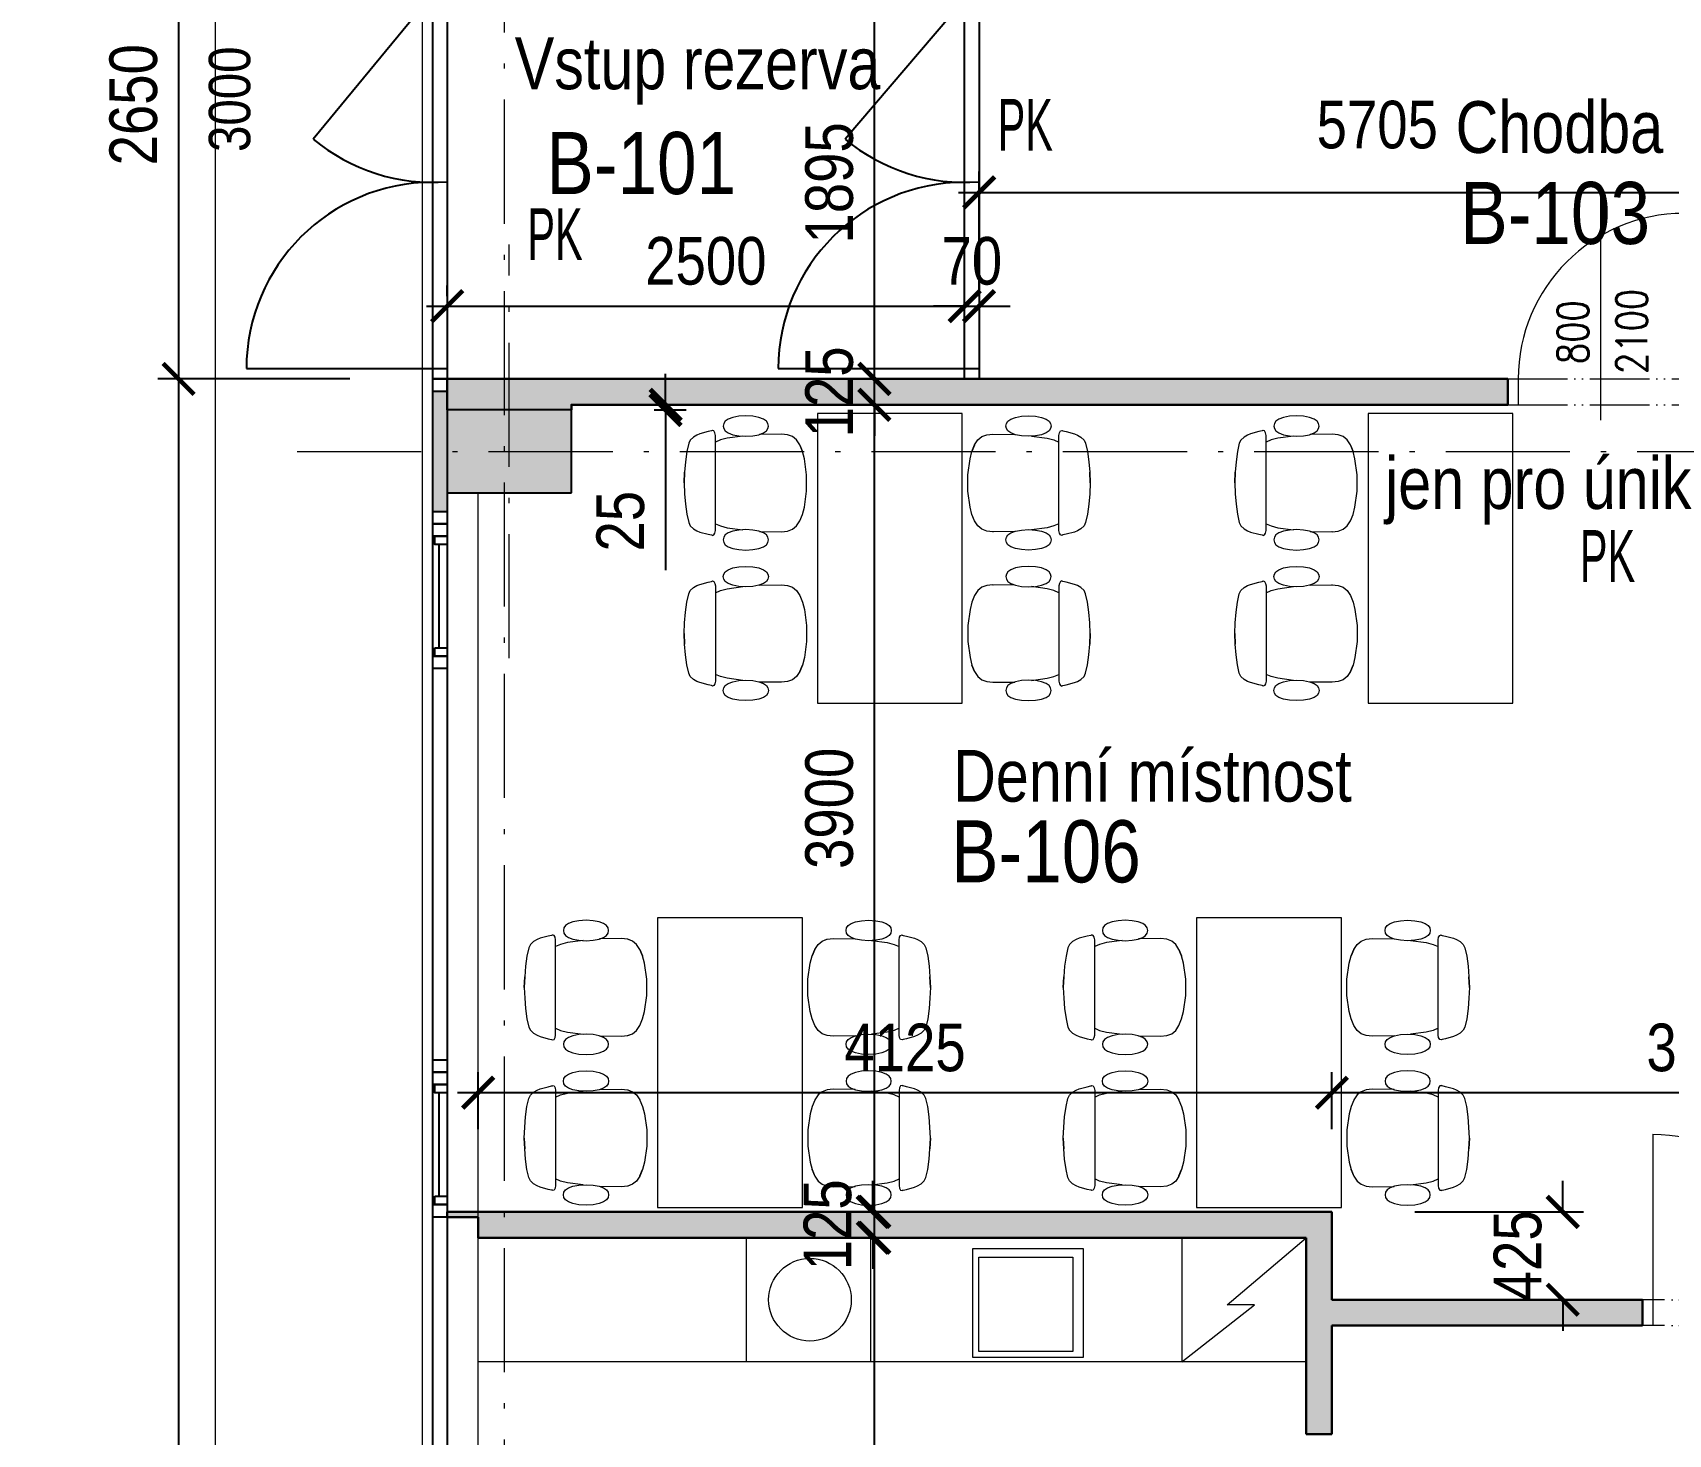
# Model space of a CAD drawing. Header units: millimetres. Extents: x 325046 to 1268204, y 1875583 to 2761998.
# Drawn here: x 703801 to 711704, y 2478143 to 2484916 of the extents above; entities that cross this region are included whole.
import ezdxf
from ezdxf.enums import TextEntityAlignment as Align

# ---------------------------------------------------------------- set-up
doc = ezdxf.new("R2010")
doc.units = ezdxf.units.MM
doc.header["$LTSCALE"] = 100
doc.header["$PDMODE"] = 65
doc.linetypes.add('ACAD_ISO05W100', pattern=[33, 24, -3, 0, -3, 0, -3])
doc.linetypes.add('ACAD_ISO10W100', pattern=[18.5, 12, -3, 0.5, -3])
for name, color, linetype, lineweight, true_color in [('DVEŘE - POPIS', 7, 'Continuous', 5, 0x008a22), ('INTERIÉR', 7, 'Continuous', 5, 0xa65930), ('Manipulační - obrys - 1. etapa', 7, 'Continuous', 13, 0x1a63a8), ('otvory', 7, 'Continuous', 20, 0xb30000), ('PO - dveře a odolnosti', 7, 'Continuous', 9, 0xc51645), ('Pěší - obrys - 1. etapa', 7, 'Continuous', 13, 0x1a63a8), ('PŘÍČKY - SDK', 7, 'Continuous', 30, 0x6a1174), ('SANITA  - NOVÁ', 7, 'Continuous', 13, 0x3f3fde)]:
    doc.layers.add(name, color=color, linetype=linetype, lineweight=lineweight, true_color=true_color)
for name, color, linetype in [('FASÁDY - okna - PŮDORYS', 8, 'Continuous'), ('kóty 100', 5, 'Continuous'), ('Kóty osové', 5, 'Continuous'), ('OKNA - RASTR', 5, 'Continuous'), ('ČÍSLO MÍSTNOSTI', 4, 'Continuous'), ('ŽB- SLOUPY', 3, 'Continuous')]:
    doc.layers.add(name, color=color, linetype=linetype)
for name, color, linetype, lineweight in [('FASÁDY filling', 7, 'Continuous', 5), ('Objekty - osy', 5, 'ACAD_ISO10W100', 20), ('ŽB - Šraf-prefa', 253, 'Continuous', 13)]:
    doc.layers.add(name, color=color, linetype=linetype, lineweight=lineweight)
doc.layers.add('POPIS MÍSTNOSTÍ', color=7, linetype='Continuous', true_color=0x072bf2)
doc.layers.add('ŠRAF - SDK', color=7, linetype='Continuous', true_color=0xfbe0ee)
doc.styles.add('ARIAL NARROW', font='ARIALN.TTF')
doc.styles.add('ARIL-TENKÝ', font='arial.ttf')
doc.styles.add('FSIMPLEX', font='simplex.shx')
doc.dimstyles.new('100', dxfattribs={"dimscale": 100, "dimtxt": 2.3, "dimasz": 1.5, "dimexe": 1, "dimexo": 4, "dimgap": 1, "dimtad": 1, "dimdec": 0, "dimzin": 0, "dimdsep": 46, "dimtxsty": 'ARIAL NARROW', "dimblk": 'ARCHTICK', "dimcen": 4, "dimdle": 1, "dimclrd": 256, "dimclre": 256, "dimclrt": 7, "dimadec": 0, "dimazin": 0, "dimtfac": 1, "dimtdec": 0, "dimtix": 1, "dimtofl": 0, "dimtmove": 0, "dimatfit": 2, "dimldrblk": 'OBLIQUE', "dimfxl": 1, "dimtolj": 1, "dimtzin": 0, "dimlwd": -1, "dimlwe": -1, "dimarcsym": 1})
doc.dimstyles.new('400', dxfattribs={"dimscale": 400, "dimtxt": 2.5, "dimasz": 2, "dimexe": 1, "dimexo": 12, "dimgap": 1, "dimtad": 1, "dimdec": 0, "dimzin": 0, "dimdsep": 46, "dimtxsty": 'ARIL-TENKÝ', "dimblk": 'ARCHTICK', "dimcen": 4, "dimdle": 1, "dimclrd": 256, "dimclre": 256, "dimclrt": 7, "dimadec": 0, "dimazin": 0, "dimtfac": 1, "dimtdec": 0, "dimtix": 1, "dimtofl": 0, "dimtmove": 0, "dimatfit": 0, "dimldrblk": 'OBLIQUE', "dimfxl": 1, "dimtolj": 1, "dimtzin": 0, "dimlwd": -1, "dimlwe": -1, "dimarcsym": 0})

# ---------------------------------------------------------------- blocks, each defined once
blk = doc.blocks.new('_ARCHTICK')
at = {"color": 0, "linetype": 'ByBlock', "const_width": 0.15}
blk.add_lwpolyline([(-0.5, -0.5), (0.5, 0.5)], dxfattribs=at)
blk = doc.blocks.new('*D298')
at = {"layer": 'Defpoints', "color": 0, "transparency": 16777216}
for p in [(705803.7, 2494892.7), (696182.8, 2470892.7), (705683.7, 2470892.7)]:
    blk.add_point(p, dxfattribs=at)
at = {"layer": 'Kóty osové', "transparency": 16777216}
for p, q in [((696182.8, 2495292.7), (696182.8, 2470492.7)), ((701003.7, 2494892.7), (695782.8, 2494892.7)), ((700883.7, 2470892.7), (695782.8, 2470892.7))]:
    blk.add_line(p, q, dxfattribs=at)
at = {"layer": 'Kóty osové', "transparency": 16777216, "xscale": 800, "yscale": 800, "zscale": 800}
for p, rotation in [((696182.8, 2494892.7), 90), ((696182.8, 2470892.7), 270)]:
    blk.add_blockref('_ARCHTICK', p, dxfattribs=dict(at, rotation=rotation))
at = {"layer": 'Kóty osové', "color": 7, "transparency": 16777216, "insert": (695272.2, 2482892.7), "char_height": 1000, "attachment_point": 5, "rotation": 90, "style": 'ARIL-TENKÝ'}
blk.add_mtext('\\A1;24000', dxfattribs=at)
blk = doc.blocks.new('_Oblique')
at = {"color": 0, "lineweight": -2}
blk.add_line((-0.5, -0.5), (0.5, 0.5), dxfattribs=at)
blk = doc.blocks.new('A$C2DA8013F')
at = {"layer": 'otvory', "linetype": 'ACAD_ISO05W100', "ltscale": 0.12}
for p, q in [((874.6, 0), (874.6, 900)), ((999.6, 0), (999.6, 900))]:
    blk.add_line(p, q, dxfattribs=at)
at = {"layer": 'otvory'}
for p, q in [((74.6, 850), (999.6, 850)), ((874.6, 50), (999.6, 50))]:
    blk.add_line(p, q, dxfattribs=at)
at = {"layer": 'otvory', "ltscale": 2, "transparency": 33554687}
blk.add_line((1073.7, 450), (0, 450), dxfattribs=at)
blk.add_arc((874.6, 850), 800, 180, 270, dxfattribs=at)
blk = doc.blocks.new('VI_2D_01_XX__FCPLA1112701903018')
for p, q in [((0.1439, 0.2413), (0.1282, 0.2336)), ((0.1839, 0.2504), (0.1439, 0.2413)), ((0.2327, 0.2571), (0.1839, 0.2504)), ((0.2834, 0.2611), (0.2327, 0.2571)), ((0.3354, 0.2637), (0.2834, 0.2611)), ((0.3354, 0.2638), (0.2838, 0.2612)), ((0.3354, 0.2637), (0.2838, 0.2612)), ((0.387, 0.2612), (0.3354, 0.2638)), ((0.3354, 0.2638), (0.3873, 0.2611)), ((0.3873, 0.2611), (0.3354, 0.2637)), ((0.4381, 0.2571), (0.387, 0.2612)), ((0.4381, 0.2571), (0.3873, 0.2611)), ((0.4869, 0.2504), (0.4381, 0.2571)), ((0.5268, 0.2413), (0.4869, 0.2504)), ((0.5425, 0.2336), (0.5268, 0.2413)), ((0.098, 0.1871), (0.0874, 0.1476)), ((0.1041, 0.2015), (0.098, 0.1871)), ((0.1136, 0.2183), (0.1041, 0.2015)), ((0.1282, 0.2336), (0.1136, 0.2183)), ((0.5572, 0.2183), (0.5425, 0.2336)), ((0.5666, 0.2015), (0.5572, 0.2183)), ((0.5728, 0.1871), (0.5666, 0.2015)), ((0.5834, 0.1476), (0.5728, 0.1871)), ((0.0825, 0.1277), (0.0813, 0.1263)), ((0.0813, 0.1263), (0.0839, 0.1197)), ((0.084, 0.1311), (0.0825, 0.1277)), ((0.0839, 0.1197), (0.0929, 0.1143)), ((0.0874, 0.1476), (0.084, 0.1311)), ((0.0929, 0.1143), (0.1053, 0.1118)), ((0.1053, 0.1118), (0.1842, 0.1118)), ((0.1273, 0.0879), (0.1188, 0.0548)), ((0.1381, 0.1118), (0.1273, 0.0879)), ((0.1842, 0.1118), (0.2328, 0.1118)), ((0.2328, 0.1118), (0.2838, 0.1118)), ((0.2838, 0.1118), (0.3354, 0.1118)), ((0.3354, 0.1118), (0.3869, 0.1118)), ((0.3869, 0.1118), (0.438, 0.1118)), ((0.438, 0.1118), (0.4865, 0.1118)), ((0.4865, 0.1118), (0.5654, 0.1118)), ((0.5435, 0.0879), (0.5327, 0.1118)), ((0.5519, 0.0548), (0.5435, 0.0879)), ((0.5654, 0.1118), (0.5779, 0.1143)), ((0.5779, 0.1143), (0.5868, 0.1197)), ((0.5867, 0.1311), (0.5834, 0.1476)), ((0.5882, 0.1277), (0.5867, 0.1311)), ((0.5868, 0.1197), (0.5895, 0.1263)), ((0.5895, 0.1263), (0.5882, 0.1277)), ((0.0186, 0.028), (0.013, -0.0009)), ((0.0269, 0.0502), (0.0186, 0.028)), ((0.0366, 0.0643), (0.0269, 0.0502)), ((0.0478, 0.0718), (0.0366, 0.0643)), ((0.0604, 0.0743), (0.0478, 0.0718)), ((0.073, 0.0718), (0.0604, 0.0743)), ((0.0842, 0.0643), (0.073, 0.0718)), ((0.0939, 0.0502), (0.0842, 0.0643)), ((0.1021, 0.028), (0.0939, 0.0502)), ((0.1078, -0.0009), (0.1021, 0.028)), ((0.1188, 0.0548), (0.1088, -0.0206)), ((0.5619, -0.0206), (0.5519, 0.0548)), ((0.5686, 0.028), (0.563, -0.0009)), ((0.5769, 0.0502), (0.5686, 0.028)), ((0.5866, 0.0643), (0.5769, 0.0502)), ((0.5978, 0.0718), (0.5866, 0.0643)), ((0.6104, 0.0743), (0.5978, 0.0718)), ((0.623, 0.0718), (0.6104, 0.0743)), ((0.6342, 0.0643), (0.623, 0.0718)), ((0.6439, 0.0502), (0.6342, 0.0643)), ((0.6521, 0.028), (0.6439, 0.0502)), ((0.6578, -0.0009), (0.6521, 0.028)), ((0.013, -0.0009), (0.0111, -0.035)), ((0.0111, -0.035), (0.013, -0.069)), ((0.013, -0.069), (0.0186, -0.0979)), ((0.1021, -0.0979), (0.1078, -0.069)), ((0.1096, -0.035), (0.1078, -0.0009)), ((0.1078, -0.069), (0.1096, -0.035)), ((0.563, -0.0009), (0.5611, -0.035)), ((0.5611, -0.035), (0.563, -0.069)), ((0.563, -0.069), (0.5686, -0.0979)), ((0.6521, -0.0979), (0.6578, -0.069)), ((0.6596, -0.035), (0.6578, -0.0009)), ((0.6578, -0.069), (0.6596, -0.035)), ((0.0186, -0.0979), (0.0269, -0.1201)), ((0.0269, -0.1201), (0.0366, -0.1342)), ((0.0366, -0.1342), (0.0478, -0.1417)), ((0.0478, -0.1417), (0.0604, -0.1442)), ((0.0604, -0.1442), (0.073, -0.1417)), ((0.073, -0.1417), (0.0842, -0.1342)), ((0.0842, -0.1342), (0.0939, -0.1201)), ((0.0939, -0.1201), (0.1021, -0.0979)), ((0.1011, -0.1007), (0.0994, -0.2065)), ((0.5686, -0.0979), (0.5769, -0.1201)), ((0.5713, -0.2065), (0.5697, -0.1007)), ((0.5769, -0.1201), (0.5866, -0.1342)), ((0.5866, -0.1342), (0.5978, -0.1417)), ((0.5978, -0.1417), (0.6104, -0.1442)), ((0.6104, -0.1442), (0.623, -0.1417)), ((0.623, -0.1417), (0.6342, -0.1342)), ((0.6342, -0.1342), (0.6439, -0.1201)), ((0.6439, -0.1201), (0.6521, -0.0979)), ((0.0994, -0.2065), (0.0994, -0.2064)), ((0.0994, -0.2065), (0.103, -0.2362)), ((0.0994, -0.2065), (0.103, -0.2361)), ((0.103, -0.2361), (0.1116, -0.2602)), ((0.103, -0.2361), (0.103, -0.2361)), ((0.103, -0.2361), (0.103, -0.2361)), ((0.103, -0.2362), (0.1116, -0.2602)), ((0.5591, -0.2602), (0.5678, -0.2361)), ((0.5591, -0.2602), (0.5678, -0.2362)), ((0.5678, -0.2362), (0.5713, -0.2065)), ((0.5678, -0.2361), (0.5713, -0.2065)), ((0.1116, -0.2602), (0.1273, -0.2796)), ((0.1116, -0.2602), (0.1273, -0.2796)), ((0.1273, -0.2796), (0.1516, -0.2952)), ((0.1273, -0.2796), (0.1516, -0.2952)), ((0.1516, -0.2952), (0.1516, -0.2952)), ((0.1516, -0.2952), (0.1521, -0.2954)), ((0.1521, -0.2954), (0.1831, -0.308)), ((0.1831, -0.308), (0.2187, -0.3175)), ((0.452, -0.3175), (0.4877, -0.308)), ((0.4877, -0.308), (0.5191, -0.2952)), ((0.5186, -0.2954), (0.4877, -0.308)), ((0.5186, -0.2954), (0.5191, -0.2952)), ((0.5191, -0.2952), (0.5435, -0.2796)), ((0.5191, -0.2952), (0.5435, -0.2796)), ((0.5435, -0.2796), (0.5591, -0.2602)), ((0.5435, -0.2796), (0.5591, -0.2602)), ((0.5591, -0.2602), (0.5591, -0.2602)), ((0.2187, -0.3175), (0.296, -0.3281)), ((0.296, -0.3281), (0.3747, -0.3281)), ((0.3747, -0.3281), (0.452, -0.3175))]:
    blk.add_line(p, q)
blk = doc.blocks.new('A$C6A1E434B')
at = {"layer": 'FASÁDY - okna - PŮDORYS'}
blk.add_line((30, 2550), (30, 2050), dxfattribs=at)
for points in [[(10, 2590), (70, 2590), (70, 2550), (10, 2550)], [(10, 2050), (70, 2050), (70, 2010), (10, 2010)]]:
    blk.add_lwpolyline(points, close=True, dxfattribs=at)
at = {"layer": 'OKNA - RASTR'}
blk.add_lwpolyline([(0, 2650), (70, 2650), (70, 0), (0, 0), (0, 2650)], dxfattribs=at)
for points in [[(0, 2650), (70, 2650), (70, 2590), (0, 2590)], [(0, 2010), (70, 2010), (70, 1950), (0, 1950)], [(0, 60), (70, 60), (70, 0), (0, 0)]]:
    blk.add_lwpolyline(points, close=True, dxfattribs=at)
blk = doc.blocks.new('*D128')
at = {"layer": 'Defpoints', "color": 0, "transparency": 16777216}
for p in [(705803.7, 2482892.7), (699101.6, 2476892.7), (705803.7, 2476892.7)]:
    blk.add_point(p, dxfattribs=at)
at = {"layer": 'Kóty osové', "transparency": 16777216}
for p, q in [((699101.6, 2483292.7), (699101.6, 2476492.7)), ((701003.7, 2482892.7), (698701.6, 2482892.7)), ((701003.7, 2476892.7), (698701.6, 2476892.7))]:
    blk.add_line(p, q, dxfattribs=at)
at = {"layer": 'Kóty osové', "transparency": 16777216, "xscale": 800, "yscale": 800, "zscale": 800}
for p, rotation in [((699101.6, 2482892.7), 90), ((699101.6, 2476892.7), 270)]:
    blk.add_blockref('_ARCHTICK', p, dxfattribs=dict(at, rotation=rotation))
at = {"layer": 'Kóty osové', "color": 7, "transparency": 16777216, "insert": (698191, 2479892.7), "char_height": 1000, "attachment_point": 5, "rotation": 90, "style": 'ARIL-TENKÝ'}
blk.add_mtext('\\A1;6000', dxfattribs=at)
blk = doc.blocks.new('*D129')
at = {"layer": 'Defpoints', "color": 0, "transparency": 16777216}
for p in [(705803.7, 2488892.7), (699101.6, 2482892.7), (705803.7, 2482892.7)]:
    blk.add_point(p, dxfattribs=at)
at = {"layer": 'Kóty osové', "transparency": 16777216}
for p, q in [((699101.6, 2489292.7), (699101.6, 2482492.7)), ((701003.7, 2488892.7), (698701.6, 2488892.7)), ((701003.7, 2482892.7), (698701.6, 2482892.7))]:
    blk.add_line(p, q, dxfattribs=at)
at = {"layer": 'Kóty osové', "transparency": 16777216, "xscale": 800, "yscale": 800, "zscale": 800}
for p, rotation in [((699101.6, 2488892.7), 90), ((699101.6, 2482892.7), 270)]:
    blk.add_blockref('_ARCHTICK', p, dxfattribs=dict(at, rotation=rotation))
at = {"layer": 'Kóty osové', "color": 7, "transparency": 16777216, "insert": (698191, 2485892.7), "char_height": 1000, "attachment_point": 5, "rotation": 90, "style": 'ARIL-TENKÝ'}
blk.add_mtext('\\A1;6000', dxfattribs=at)
blk = doc.blocks.new('*D513')
at = {"layer": 'Defpoints', "color": 0, "ltscale": 100, "transparency": 16777216}
for p in [(705733.7, 2485892.7), (704506.1, 2483242.7), (705733.7, 2483242.7)]:
    blk.add_point(p, dxfattribs=at)
at = {"layer": 'kóty 100', "ltscale": 100, "transparency": 16777216}
for p, q in [((704506.1, 2485992.7), (704506.1, 2483142.7)), ((705333.7, 2485892.7), (704406.1, 2485892.7)), ((705333.7, 2483242.7), (704406.1, 2483242.7))]:
    blk.add_line(p, q, dxfattribs=at)
at = {"layer": 'kóty 100', "ltscale": 100, "transparency": 16777216, "xscale": 150, "yscale": 150, "zscale": 150}
for p, rotation in [((704506.1, 2485892.7), 90), ((704506.1, 2483242.7), 270)]:
    blk.add_blockref('_ARCHTICK', p, dxfattribs=dict(at, rotation=rotation))
at = {"layer": 'kóty 100', "color": 7, "ltscale": 100, "transparency": 16777216, "insert": (704288.6, 2484567.7), "char_height": 230, "attachment_point": 5, "rotation": 90, "style": 'ARIAL NARROW'}
blk.add_mtext('\\A1;2650', dxfattribs=at)
blk = doc.blocks.new('*D514')
at = {"layer": 'Defpoints', "color": 0, "ltscale": 100, "transparency": 16777216}
for p in [(705733.7, 2483242.7), (704506.1, 2471242.7), (705683.7, 2471242.7)]:
    blk.add_point(p, dxfattribs=at)
at = {"layer": 'kóty 100', "ltscale": 100, "transparency": 16777216}
for p, q in [((704506.1, 2483342.7), (704506.1, 2471142.7)), ((705333.7, 2483242.7), (704406.1, 2483242.7)), ((705283.7, 2471242.7), (704406.1, 2471242.7))]:
    blk.add_line(p, q, dxfattribs=at)
at = {"layer": 'kóty 100', "ltscale": 100, "transparency": 16777216, "xscale": 150, "yscale": 150, "zscale": 150}
for p, rotation in [((704506.1, 2483242.7), 90), ((704506.1, 2471242.7), 270)]:
    blk.add_blockref('_ARCHTICK', p, dxfattribs=dict(at, rotation=rotation))
at = {"layer": 'kóty 100', "color": 7, "ltscale": 100, "transparency": 16777216, "insert": (704288.6, 2477242.7), "char_height": 230, "attachment_point": 5, "rotation": 90, "style": 'ARIAL NARROW'}
blk.add_mtext('\\A1;12000', dxfattribs=at)
blk = doc.blocks.new('*D532')
at = {"layer": 'Defpoints', "color": 0, "ltscale": 100, "transparency": 16777216}
for p in [(706303.7, 2479092.7), (707868.1, 2479092.7), (706303.7, 2470692.7)]:
    blk.add_point(p, dxfattribs=at)
at = {"layer": 'kóty 100', "ltscale": 100, "transparency": 16777216}
for p, q in [((707868.1, 2470592.7), (707868.1, 2479192.7)), ((706703.7, 2479092.7), (707968.1, 2479092.7)), ((706703.7, 2470692.7), (707968.1, 2470692.7))]:
    blk.add_line(p, q, dxfattribs=at)
at = {"layer": 'kóty 100', "ltscale": 100, "transparency": 16777216, "xscale": 150, "yscale": 150, "zscale": 150}
for p, rotation in [((707868.1, 2479092.7), 90), ((707868.1, 2470692.7), 270)]:
    blk.add_blockref('_ARCHTICK', p, dxfattribs=dict(at, rotation=rotation))
at = {"layer": 'kóty 100', "color": 7, "ltscale": 100, "transparency": 16777216, "insert": (707650.6, 2474892.7), "char_height": 230, "attachment_point": 5, "rotation": 90, "style": 'ARIAL NARROW'}
blk.add_mtext('\\A1;8400', dxfattribs=at)
blk = doc.blocks.new('*D533')
at = {"layer": 'Defpoints', "color": 0, "ltscale": 100, "transparency": 16777216}
for p in [(705953.7, 2479217.7), (707859.9, 2479217.7), (706295.5, 2479092.7)]:
    blk.add_point(p, dxfattribs=at)
at = {"layer": 'kóty 100', "ltscale": 100, "transparency": 16777216}
for p, q in [((707859.9, 2479217.7), (707859.9, 2479367.7)), ((706353.7, 2479217.7), (707959.9, 2479217.7)), ((706695.5, 2479092.7), (707959.9, 2479092.7)), ((707859.9, 2479092.7), (707859.9, 2478942.7))]:
    blk.add_line(p, q, dxfattribs=at)
at = {"layer": 'kóty 100', "ltscale": 100, "transparency": 16777216, "xscale": 150, "yscale": 150, "zscale": 150}
for p, rotation in [((707859.9, 2479217.7), 270), ((707859.9, 2479092.7), 90)]:
    blk.add_blockref('_ARCHTICK', p, dxfattribs=dict(at, rotation=rotation))
at = {"layer": 'kóty 100', "color": 7, "ltscale": 100, "transparency": 16777216, "insert": (707642.5, 2479155.2), "char_height": 230, "attachment_point": 5, "rotation": 90, "style": 'ARIAL NARROW'}
blk.add_mtext('\\A1;125', dxfattribs=at)
blk = doc.blocks.new('*D534')
at = {"layer": 'Defpoints', "color": 0, "ltscale": 100, "transparency": 16777216}
for p in [(706403.7, 2483117.7), (707868.1, 2483117.7), (705953.7, 2479217.7)]:
    blk.add_point(p, dxfattribs=at)
at = {"layer": 'kóty 100', "ltscale": 100, "transparency": 16777216}
for p, q in [((707868.1, 2479117.7), (707868.1, 2483217.7)), ((706803.7, 2483117.7), (707968.1, 2483117.7)), ((706353.7, 2479217.7), (707968.1, 2479217.7))]:
    blk.add_line(p, q, dxfattribs=at)
at = {"layer": 'kóty 100', "ltscale": 100, "transparency": 16777216, "xscale": 150, "yscale": 150, "zscale": 150}
for p, rotation in [((707868.1, 2483117.7), 90), ((707868.1, 2479217.7), 270)]:
    blk.add_blockref('_ARCHTICK', p, dxfattribs=dict(at, rotation=rotation))
at = {"layer": 'kóty 100', "color": 7, "ltscale": 100, "transparency": 16777216, "insert": (707650.6, 2481167.7), "char_height": 230, "attachment_point": 5, "rotation": 90, "style": 'ARIAL NARROW'}
blk.add_mtext('\\A1;3900', dxfattribs=at)
blk = doc.blocks.new('*D535')
at = {"layer": 'Defpoints', "color": 0, "ltscale": 100, "transparency": 16777216}
for p in [(706078.7, 2483242.7), (707868.1, 2483242.7), (706403.7, 2483117.7)]:
    blk.add_point(p, dxfattribs=at)
at = {"layer": 'kóty 100', "ltscale": 100, "transparency": 16777216}
for p, q in [((707868.1, 2483242.7), (707868.1, 2483392.7)), ((706478.7, 2483242.7), (707968.1, 2483242.7)), ((706803.7, 2483117.7), (707968.1, 2483117.7)), ((707868.1, 2483117.7), (707868.1, 2482967.7))]:
    blk.add_line(p, q, dxfattribs=at)
at = {"layer": 'kóty 100', "ltscale": 100, "transparency": 16777216, "xscale": 150, "yscale": 150, "zscale": 150}
for p, rotation in [((707868.1, 2483242.7), 270), ((707868.1, 2483117.7), 90)]:
    blk.add_blockref('_ARCHTICK', p, dxfattribs=dict(at, rotation=rotation))
at = {"layer": 'kóty 100', "color": 7, "ltscale": 100, "transparency": 16777216, "insert": (707650.6, 2483180.2), "char_height": 230, "attachment_point": 5, "rotation": 90, "style": 'ARIAL NARROW'}
blk.add_mtext('\\A1;125', dxfattribs=at)
blk = doc.blocks.new('*D536')
at = {"layer": 'Defpoints', "color": 0, "ltscale": 100, "transparency": 16777216}
for p in [(706078.7, 2485137.7), (707868.1, 2485137.7), (706078.7, 2483242.7)]:
    blk.add_point(p, dxfattribs=at)
at = {"layer": 'kóty 100', "ltscale": 100, "transparency": 16777216}
for p, q in [((707868.1, 2483142.7), (707868.1, 2485237.7)), ((706478.7, 2485137.7), (707968.1, 2485137.7)), ((706478.7, 2483242.7), (707968.1, 2483242.7))]:
    blk.add_line(p, q, dxfattribs=at)
at = {"layer": 'kóty 100', "ltscale": 100, "transparency": 16777216, "xscale": 150, "yscale": 150, "zscale": 150}
for p, rotation in [((707868.1, 2485137.7), 90), ((707868.1, 2483242.7), 270)]:
    blk.add_blockref('_ARCHTICK', p, dxfattribs=dict(at, rotation=rotation))
at = {"layer": 'kóty 100', "color": 7, "ltscale": 100, "transparency": 16777216, "insert": (707650.6, 2484190.2), "char_height": 230, "attachment_point": 5, "rotation": 90, "style": 'ARIAL NARROW'}
blk.add_mtext('\\A1;1895', dxfattribs=at)
blk = doc.blocks.new('*D611')
at = {"layer": 'Defpoints', "color": 0, "ltscale": 100, "transparency": 16777216}
for p in [(710078.7, 2479793.3), (710078.7, 2479217.7), (713703.7, 2478792.7)]:
    blk.add_point(p, dxfattribs=at)
at = {"layer": 'kóty 100', "ltscale": 100, "transparency": 16777216}
for p, q in [((710078.7, 2479617.7), (710078.7, 2479893.3)), ((713703.7, 2479192.7), (713703.7, 2479893.3)), ((713803.7, 2479793.3), (709978.7, 2479793.3))]:
    blk.add_line(p, q, dxfattribs=at)
at = {"layer": 'kóty 100', "ltscale": 100, "transparency": 16777216, "xscale": 150, "yscale": 150, "zscale": 150, "rotation": 180}
blk.add_blockref('_ARCHTICK', (710078.7, 2479793.3), dxfattribs=at)
at = {"layer": 'kóty 100', "ltscale": 100, "transparency": 16777216, "xscale": 150, "yscale": 150, "zscale": 150}
blk.add_blockref('_ARCHTICK', (713703.7, 2479793.3), dxfattribs=at)
at = {"layer": 'kóty 100', "color": 7, "ltscale": 100, "transparency": 16777216, "insert": (711891.2, 2480010.7), "char_height": 230, "attachment_point": 5, "style": 'ARIAL NARROW'}
blk.add_mtext('\\A1;3625', dxfattribs=at)
blk = doc.blocks.new('*D612')
at = {"layer": 'Defpoints', "color": 0, "ltscale": 100, "transparency": 16777216}
for p in [(705953.7, 2479793.3), (705953.7, 2479217.7), (710078.7, 2479217.7)]:
    blk.add_point(p, dxfattribs=at)
at = {"layer": 'kóty 100', "ltscale": 100, "transparency": 16777216}
for p, q in [((705953.7, 2479617.7), (705953.7, 2479893.3)), ((710078.7, 2479617.7), (710078.7, 2479893.3)), ((710178.7, 2479793.3), (705853.7, 2479793.3))]:
    blk.add_line(p, q, dxfattribs=at)
at = {"layer": 'kóty 100', "ltscale": 100, "transparency": 16777216, "xscale": 150, "yscale": 150, "zscale": 150, "rotation": 180}
blk.add_blockref('_ARCHTICK', (705953.7, 2479793.3), dxfattribs=at)
at = {"layer": 'kóty 100', "ltscale": 100, "transparency": 16777216, "xscale": 150, "yscale": 150, "zscale": 150}
blk.add_blockref('_ARCHTICK', (710078.7, 2479793.3), dxfattribs=at)
at = {"layer": 'kóty 100', "color": 7, "ltscale": 100, "transparency": 16777216, "insert": (708016.2, 2480010.7), "char_height": 230, "attachment_point": 5, "style": 'ARIAL NARROW'}
blk.add_mtext('\\A1;4125', dxfattribs=at)
blk = doc.blocks.new('*D737')
at = {"layer": 'Defpoints', "color": 0, "ltscale": 100, "transparency": 16777216}
for p in [(710078.7, 2479217.7), (711194.2, 2479217.7), (710078.7, 2478792.7)]:
    blk.add_point(p, dxfattribs=at)
at = {"layer": 'kóty 100', "ltscale": 100, "transparency": 16777216}
for p, q in [((711194.2, 2479217.7), (711194.2, 2479367.7)), ((710478.7, 2479217.7), (711294.2, 2479217.7)), ((710478.7, 2478792.7), (711294.2, 2478792.7)), ((711194.2, 2478792.7), (711194.2, 2478642.7))]:
    blk.add_line(p, q, dxfattribs=at)
at = {"layer": 'kóty 100', "ltscale": 100, "transparency": 16777216, "xscale": 150, "yscale": 150, "zscale": 150}
for p, rotation in [((711194.2, 2479217.7), 270), ((711194.2, 2478792.7), 90)]:
    blk.add_blockref('_ARCHTICK', p, dxfattribs=dict(at, rotation=rotation))
at = {"layer": 'kóty 100', "color": 7, "ltscale": 100, "transparency": 16777216, "insert": (710976.8, 2479005.2), "char_height": 230, "attachment_point": 5, "rotation": 90, "style": 'ARIAL NARROW'}
blk.add_mtext('\\A1;425', dxfattribs=at)
blk = doc.blocks.new('*D738')
at = {"layer": 'Defpoints', "color": 0, "ltscale": 100, "transparency": 16777216}
for p in [(706403.7, 2483117.7), (706403.7, 2483092.7), (706859, 2483092.7)]:
    blk.add_point(p, dxfattribs=at)
at = {"layer": 'kóty 100', "ltscale": 100, "transparency": 16777216}
for p, q in [((706859, 2483117.7), (706859, 2483267.7)), ((706803.7, 2483117.7), (706959, 2483117.7)), ((706803.7, 2483092.7), (706959, 2483092.7)), ((706859, 2483092.7), (706859, 2482318))]:
    blk.add_line(p, q, dxfattribs=at)
at = {"layer": 'kóty 100', "ltscale": 100, "transparency": 16777216, "xscale": 150, "yscale": 150, "zscale": 150}
for p, rotation in [((706859, 2483117.7), 270), ((706859, 2483092.7), 90)]:
    blk.add_blockref('_ARCHTICK', p, dxfattribs=dict(at, rotation=rotation))
at = {"layer": 'kóty 100', "color": 7, "ltscale": 100, "transparency": 16777216, "insert": (706641.6, 2482555.4), "char_height": 230, "attachment_point": 5, "rotation": 90, "style": 'ARIAL NARROW'}
blk.add_mtext('\\A1;25', dxfattribs=at)
blk = doc.blocks.new('*D757')
at = {"layer": 'Defpoints', "color": 0, "ltscale": 100, "transparency": 16777216}
for p in [(708303.7, 2483594.5), (705803.7, 2483242.7), (708303.7, 2483242.7)]:
    blk.add_point(p, dxfattribs=at)
at = {"layer": 'kóty 100', "ltscale": 100, "transparency": 16777216}
for p, q in [((705803.7, 2483642.7), (705803.7, 2483694.5)), ((708303.7, 2483642.7), (708303.7, 2483694.5)), ((705703.7, 2483594.5), (708403.7, 2483594.5))]:
    blk.add_line(p, q, dxfattribs=at)
at = {"layer": 'kóty 100', "ltscale": 100, "transparency": 16777216, "xscale": 150, "yscale": 150, "zscale": 150, "rotation": 180}
blk.add_blockref('_ARCHTICK', (705803.7, 2483594.5), dxfattribs=at)
at = {"layer": 'kóty 100', "ltscale": 100, "transparency": 16777216, "xscale": 150, "yscale": 150, "zscale": 150}
blk.add_blockref('_ARCHTICK', (708303.7, 2483594.5), dxfattribs=at)
at = {"layer": 'kóty 100', "color": 7, "ltscale": 100, "transparency": 16777216, "insert": (707053.7, 2483812), "char_height": 230, "attachment_point": 5, "style": 'ARIAL NARROW'}
blk.add_mtext('\\A1;2500', dxfattribs=at)
blk = doc.blocks.new('*D758')
at = {"layer": 'Defpoints', "color": 0, "ltscale": 100, "transparency": 16777216}
for p in [(708373.7, 2483594.5), (708303.7, 2483242.7), (708373.7, 2483242.7)]:
    blk.add_point(p, dxfattribs=at)
at = {"layer": 'kóty 100', "ltscale": 100, "transparency": 16777216}
for p, q in [((708303.7, 2483642.7), (708303.7, 2483694.5)), ((708373.7, 2483642.7), (708373.7, 2483694.5)), ((708303.7, 2483594.5), (708153.7, 2483594.5)), ((708373.7, 2483594.5), (708523.7, 2483594.5))]:
    blk.add_line(p, q, dxfattribs=at)
at = {"layer": 'kóty 100', "ltscale": 100, "transparency": 16777216, "xscale": 150, "yscale": 150, "zscale": 150}
blk.add_blockref('_ARCHTICK', (708303.7, 2483594.5), dxfattribs=at)
at = {"layer": 'kóty 100', "ltscale": 100, "transparency": 16777216, "xscale": 150, "yscale": 150, "zscale": 150, "rotation": 180}
blk.add_blockref('_ARCHTICK', (708373.7, 2483594.5), dxfattribs=at)
at = {"layer": 'kóty 100', "color": 7, "ltscale": 100, "transparency": 16777216, "insert": (708338.7, 2483812), "char_height": 230, "attachment_point": 5, "style": 'ARIAL NARROW'}
blk.add_mtext('\\A1;70', dxfattribs=at)
blk = doc.blocks.new('*D759')
at = {"layer": 'Defpoints', "color": 0, "ltscale": 100, "transparency": 16777216}
for p in [(714078.4, 2484144.5), (714078.4, 2483792.7), (708373.7, 2483242.7)]:
    blk.add_point(p, dxfattribs=at)
at = {"layer": 'kóty 100', "ltscale": 100, "transparency": 16777216}
for p, q in [((708373.7, 2483642.7), (708373.7, 2484244.5)), ((714078.4, 2484192.7), (714078.4, 2484244.5)), ((708273.7, 2484144.5), (714178.4, 2484144.5))]:
    blk.add_line(p, q, dxfattribs=at)
at = {"layer": 'kóty 100', "ltscale": 100, "transparency": 16777216, "xscale": 150, "yscale": 150, "zscale": 150, "rotation": 180}
blk.add_blockref('_ARCHTICK', (708373.7, 2484144.5), dxfattribs=at)
at = {"layer": 'kóty 100', "ltscale": 100, "transparency": 16777216, "xscale": 150, "yscale": 150, "zscale": 150}
blk.add_blockref('_ARCHTICK', (714078.4, 2484144.5), dxfattribs=at)
at = {"layer": 'kóty 100', "color": 7, "ltscale": 100, "transparency": 16777216, "insert": (710297.8, 2484470.4), "char_height": 230, "attachment_point": 5, "style": 'ARIAL NARROW'}
blk.add_mtext('\\A1;5705', dxfattribs=at)
blk = doc.blocks.new('*D1558')
at = {"layer": 'Defpoints', "color": 0, "transparency": 16777216}
for p in [(692991, 2591362.7), (705683.7, 2591362.7), (705683.7, 2470422.7)]:
    blk.add_point(p, dxfattribs=at)
at = {"layer": 'Kóty osové', "transparency": 16777216}
for p, q in [((692991, 2470022.7), (692991, 2591762.7)), ((700883.7, 2591362.7), (692591, 2591362.7)), ((700883.7, 2470422.7), (692591, 2470422.7))]:
    blk.add_line(p, q, dxfattribs=at)
at = {"layer": 'Kóty osové', "transparency": 16777216, "xscale": 800, "yscale": 800, "zscale": 800}
for p, rotation in [((692991, 2591362.7), 90), ((692991, 2470422.7), 270)]:
    blk.add_blockref('_ARCHTICK', p, dxfattribs=dict(at, rotation=rotation))
at = {"layer": 'Kóty osové', "color": 7, "transparency": 16777216, "insert": (692080.4, 2530892.7), "char_height": 1000, "attachment_point": 5, "rotation": 90, "style": 'ARIL-TENKÝ'}
blk.add_mtext('\\A1;120940', dxfattribs=at)

msp = doc.modelspace()

# ---------------------------------------------------------------- hatches: boundary and pattern name
at = {"layer": 'FASÁDY filling', "ltscale": 200, "true_color": 0x8f9ca3}
h = msp.add_hatch(color=253, dxfattribs=at)
h.dxf.hatch_style = 1
h.paths.add_polyline_path([(705733.7, 2482602.7), (705803.7, 2482602.7), (705803.7, 2483182.7), (705733.7, 2483182.7)])
at = {"layer": 'ŠRAF - SDK', "ltscale": 100}
h = msp.add_hatch(color=256, dxfattribs=at)
h.dxf.hatch_style = 1
h.paths.add_polyline_path([(714778.7, 2482892.7), (714778.7, 2481172.7), (714703.7, 2481172.7), (714703.7, 2481047.7), (714978.7, 2481047.7), (714978.7, 2481172.7), (714903.7, 2481172.7), (714903.7, 2482892.7), (715853.7, 2482892.7), (715853.7, 2481172.7), (715778.7, 2481172.7), (715778.7, 2481047.7), (715853.7, 2481047.7), (715853.7, 2478792.7), (714828.7, 2478792.7), (714828.7, 2478667.7), (717028.7, 2478667.7), (717028.7, 2478792.7), (716003.7, 2478792.7), (716003.7, 2481047.7), (716078.7, 2481047.7), (716078.7, 2481172.7), (716003.7, 2481172.7), (716003.7, 2482892.7), (716953.7, 2482892.7), (716953.7, 2481172.7), (716878.7, 2481172.7), (716878.7, 2481047.7), (717153.7, 2481047.7), (717153.7, 2481172.7), (717078.7, 2481172.7), (717078.7, 2482892.7), (717878.7, 2482892.7), (717878.7, 2483092.7), (712278.7, 2483092.7), (712278.7, 2482892.7), (713703.7, 2482892.7), (713703.7, 2478792.7), (712478.7, 2478792.7), (712478.7, 2478667.7), (713928.7, 2478667.7), (713928.7, 2478792.7), (713828.7, 2478792.7), (713828.7, 2481047.7), (713903.7, 2481047.7), (713903.7, 2481172.7), (713828.7, 2481172.7), (713828.7, 2482892.7)])
h.paths.add_polyline_path([(709953.7, 2479092.7), (709953.7, 2478142.7), (710078.7, 2478142.7), (710078.7, 2478667.7), (711578.7, 2478667.7), (711578.7, 2478792.7), (710078.7, 2478792.7), (710078.7, 2479217.7), (705803.7, 2479217.7), (705803.7, 2479192.7), (705953.7, 2479192.7), (705953.7, 2479092.7)])
h.paths.add_polyline_path([(717953.7, 2481047.7), (718028.7, 2481047.7), (718028.7, 2481172.7), (717953.7, 2481172.7)])
h.paths.add_polyline_path([(718028.7, 2478792.7), (717928.7, 2478792.7), (717928.7, 2478667.7), (718028.7, 2478667.7)])
h.paths.add_polyline_path([(710928.7, 2483118.7), (710928.7, 2483242.7), (705803.7, 2483242.7), (705803.7, 2483092.7), (706403.7, 2483092.7), (706403.7, 2483118.7)])
h.paths.add_polyline_path([(712278.7, 2483242.7), (711828.7, 2483242.7), (711828.7, 2483118.7), (711878.7, 2483118.7), (711878.7, 2483092.7), (712278.7, 2483092.7)])
at = {"layer": 'ŽB - Šraf-prefa'}
h = msp.add_hatch(color=256, dxfattribs=at)
h.dxf.hatch_style = 1
h.paths.add_polyline_path([(706403.7, 2482692.7), (706403.7, 2483092.7), (705803.7, 2483092.7), (705803.7, 2482692.7)])

# ---------------------------------------------------------------- linework, layer by layer
at = {"layer": 'INTERIÉR'}
for p, q in [((707248.6, 2479092.6), (707248.8, 2478492.7)), ((707848.5, 2479092.5), (707848.6, 2478492.6)), ((709353.6, 2479092.8), (709353.7, 2478492.8))]:
    msp.add_line(p, q, dxfattribs=at)
for points in [[(708292.8, 2483076.3), (707592.6, 2483076.3), (707592.6, 2481676.4), (708292.8, 2481676.4)], [(710953.3, 2483076.3), (710253.2, 2483076.3), (710253.2, 2481676.4), (710953.3, 2481676.4)], [(707520.5, 2480638.3), (706820.3, 2480638.3), (706820.3, 2479238.4), (707520.5, 2479238.4)], [(710125, 2480638.3), (709424.8, 2480638.3), (709424.8, 2479238.4), (710125, 2479238.4)], [(709953.7, 2478493), (705953.7, 2478492.9), (705953.7, 2479092.5), (709953.7, 2479092.7)]]:
    msp.add_lwpolyline(points, close=True, dxfattribs=at)
msp.add_lwpolyline([(709353.7, 2478492.8), (709704.8, 2478769), (709572.7, 2478769), (709953.6, 2479092.9)], dxfattribs=at)
msp.add_circle((707556.5, 2478793.1), 199.6, dxfattribs=at)
at = {"layer": 'Manipulační - obrys - 1. etapa', "ltscale": 100}
msp.add_lwpolyline([(705683.7, 2470422.7), (704683.7, 2470422.7), (704683.7, 2591362.7), (705683.7, 2591362.7)], dxfattribs=at)
at = {"layer": 'Objekty - osy', "ltscale": 0.5}
for points in [[(706078.7, 2591892.7), (706078.7, 2469892.7)], [(706103.7, 2481892.7), (706103.7, 2483892.7)], [(705078.7, 2482892.7), (719078.7, 2482892.7)]]:
    msp.add_lwpolyline(points, dxfattribs=at)
at = {"layer": 'OKNA - RASTR'}
for p, q in [((705733.7, 2485102.7), (705156.8, 2484401.9)), ((708303.7, 2485077.7), (707726.8, 2484401.9)), ((704833.7, 2483292.7), (705803.7, 2483292.7)), ((707403.7, 2483292.7), (708373.7, 2483292.7))]:
    msp.add_line(p, q, dxfattribs=at)
for points in [[(705733.7, 2485162.7), (705803.7, 2485162.7), (705803.7, 2483242.7), (705733.7, 2483242.7)], [(708303.7, 2485137.7), (708373.7, 2485137.7), (708373.7, 2483242.7), (708303.7, 2483242.7)], [(705733.7, 2483242.7), (705803.7, 2483242.7), (705803.7, 2482542.7), (705733.7, 2482542.7)], [(705733.7, 2483242.7), (705803.7, 2483242.7), (705803.7, 2483182.7), (705733.7, 2483182.7)], [(705733.7, 2482602.7), (705803.7, 2482602.7), (705803.7, 2482542.7), (705733.7, 2482542.7)]]:
    msp.add_lwpolyline(points, close=True, dxfattribs=at)
for centre, start, end in [((705733.7, 2485092.7), 230.13411, 274.46077), ((708303.7, 2485092.7), 230.13411, 274.46077), ((705733.7, 2483292.7), 90, 180), ((708303.7, 2483292.7), 90, 180)]:
    msp.add_arc(centre, 900, start, end, dxfattribs=at)
at = {"layer": 'otvory'}
msp.add_line((705953.7, 2477092.7), (705953.7, 2482692.7), dxfattribs=at)
at = {"layer": 'Pěší - obrys - 1. etapa'}
msp.add_lwpolyline([(705603.7, 2449362.8), (702103.7, 2449362.7), (702103.7, 2467362.7), (683103.7, 2467362.7), (683103.7, 2470362.7), (702103.7, 2470362.7), (702103.7, 2591362.7), (683291.9, 2591362.7), (683865.8, 2594362.7), (702103.7, 2594362.7), (702103.7, 2611836), (705683.7, 2612324.5), (705683.7, 2449362.8)], dxfattribs=at)
at = {"layer": 'PŘÍČKY - SDK', "ltscale": 100}
for p, q in [((705803.7, 2483242.7), (705803.7, 2483092.7)), ((705803.7, 2479217.7), (705803.7, 2479192.7))]:
    msp.add_line(p, q, dxfattribs=at)
at = {"layer": 'PŘÍČKY - SDK'}
for p, q in [((705803.7, 2479217.7), (710078.7, 2479217.7)), ((705803.7, 2479192.7), (705953.7, 2479192.7)), ((705953.7, 2479192.7), (705953.7, 2479092.7)), ((710078.7, 2479217.7), (710078.7, 2478792.7)), ((705953.7, 2479092.7), (709953.7, 2479092.7)), ((709953.7, 2479092.7), (709953.7, 2478142.7)), ((711578.7, 2478792.7), (710078.7, 2478792.7)), ((711578.7, 2478667.7), (710078.7, 2478667.7)), ((710078.7, 2478667.7), (710078.7, 2478142.7))]:
    msp.add_line(p, q, dxfattribs=at)
for points in [[(710928.7, 2483242.7), (705803.7, 2483242.7)], [(710928.7, 2483242.7), (710928.7, 2483117.7)], [(710928.7, 2483117.7), (706403.7, 2483117.7), (706403.7, 2483092.7)], [(711578.7, 2478792.7), (711578.7, 2478667.7)], [(710078.7, 2478142.7), (709953.7, 2478142.7)]]:
    msp.add_lwpolyline(points, dxfattribs=at)
at = {"layer": 'SANITA  - NOVÁ'}
for points in [[(708876.5, 2478514.4), (708343.8, 2478514.4), (708343.8, 2479040.3), (708876.5, 2479040.3)], [(708827.2, 2478542.4), (708373.4, 2478542.4), (708373.4, 2478999.1), (708827.2, 2478999.1)]]:
    msp.add_lwpolyline(points, close=True, dxfattribs=at)
at = {"layer": 'ŽB- SLOUPY'}
msp.add_lwpolyline([(706403.7, 2482692.7), (706403.7, 2483092.7), (705803.7, 2483092.7), (705803.7, 2482692.7)], close=True, dxfattribs=at)

# ---------------------------------------------------------------- block references
at = {"layer": 'INTERIÉR', "yscale": 999.9999999999986, "zscale": 999.9999999999986}
for p, xscale, rotation in [((707212, 2482404.8), 999.9999999999986, 89.99990145055185), ((708647.5, 2482404.8), -999.9999999999986, 270.0000985494481), ((709872.6, 2482404.8), 999.9999999999986, 89.99990145055185), ((707212, 2482347.9), -999.9999999999986, 90.00009854944811), ((708647.5, 2482347.9), 999.9999999999986, 269.9999014505518), ((709872.6, 2482347.9), -999.9999999999986, 90.00009854944811), ((706439.7, 2479966.9), 999.9999999999986, 89.99990145055185), ((707875.2, 2479966.9), -999.9999999999986, 270.0000985494481), ((709044.2, 2479966.9), 999.9999999999986, 89.99990145055185), ((710479.6, 2479966.9), -999.9999999999986, 270.0000985494481), ((706439.7, 2479909.9), -999.9999999999986, 90.00009854944811), ((707875.2, 2479909.9), 999.9999999999986, 269.9999014505518), ((709044.2, 2479909.9), -999.9999999999986, 90.00009854944811), ((710479.6, 2479909.9), 999.9999999999986, 269.9999014505518)]:
    msp.add_blockref('VI_2D_01_XX__FCPLA1112701903018', p, dxfattribs=dict(at, xscale=xscale, rotation=rotation))
at = {"layer": 'OKNA - RASTR'}
for p in [(705733.7, 2479892.7), (705733.7, 2477242.7)]:
    msp.add_blockref('A$C6A1E434B', p, dxfattribs=at)
at = {"layer": 'otvory', "rotation": 270}
msp.add_blockref('A$C2DA8013F', (710928.7, 2484117.4), dxfattribs=at)
at = {"layer": 'otvory', "xscale": -1, "rotation": 90}
msp.add_blockref('A$C2DA8013F', (712478.7, 2479667.4), dxfattribs=at)

# ---------------------------------------------------------------- texts
at = {"layer": 'DVEŘE - POPIS', "style": 'FSIMPLEX', "width": 0.8}
for s, p in [('800', (711318.1, 2483314.4)), ('2100', (711602.2, 2483266.7))]:
    msp.add_text(s, height=150, rotation=90, dxfattribs=at).set_placement(p)
at = {"layer": 'kóty 100', "color": 7, "ltscale": 100, "style": 'ARIAL NARROW'}
msp.add_text('3000', height=200, rotation=90, dxfattribs=at).set_placement((704852.2, 2484339.6))
at = {"layer": 'PO - dveře a odolnosti', "char_height": 250, "width": 3980.887, "attachment_point": 1, "style": 'ARIAL NARROW'}
for s, insert in [('\\A1;{\\W0.7;PK}', (708463.3, 2484595.5, 0)), ('\\A1;{\\W0.7;PK}', (706191.3, 2484067.3, 0)), ('jen pro únik', (710335.4, 2482864.6)), ('\\A1;{\\W0.7;PK}', (711276.4, 2482512.2, 0))]:
    msp.add_mtext(s, dxfattribs=dict(at, insert=insert))
at = {"layer": 'POPIS MÍSTNOSTÍ', "style": 'ARIAL NARROW'}
for s, p in [('Vstup rezerva', (707013.7, 2484642.9)), ('Chodba', (711177.7, 2484335)), ('Denní místnost', (709211.3, 2481200.1))]:
    msp.add_text(s, height=250, rotation=360, dxfattribs=at).set_placement(p, align=Align.CENTER)
at = {"layer": 'ČÍSLO MÍSTNOSTI', "style": 'ARIAL NARROW'}
for s, p in [('B-101', (706283, 2484136.1)), ('B-103', (710698.9, 2483894.9)), ('B-106', (708238.5, 2480809.9))]:
    msp.add_text(s, height=300, dxfattribs=at).set_placement(p)

# ---------------------------------------------------------------- dimensions: what is measured, and where the dimension line sits
at = {"layer": 'kóty 100', "ltscale": 100}
for base, p1, p2, picture, middle in [((704506.1, 2483242.7), (705733.7, 2485892.7), (705733.7, 2483242.7), '*D513', (704288.6, 2484567.7)), ((707868.1, 2485137.7), (706078.7, 2483242.7), (706078.7, 2485137.7), '*D536', (707650.6, 2484190.2)), ((707868.1, 2483242.7), (706403.7, 2483117.7), (706078.7, 2483242.7), '*D535', (707650.6, 2483180.2)), ((704506.1, 2471242.7), (705733.7, 2483242.7), (705683.7, 2471242.7), '*D514', (704288.6, 2477242.7)), ((707868.1, 2483117.7), (705953.7, 2479217.7), (706403.7, 2483117.7), '*D534', (707650.6, 2481167.7)), ((707859.9, 2479217.7), (706295.5, 2479092.7), (705953.7, 2479217.7), '*D533', (707642.5, 2479155.2))]:
    dim = msp.add_linear_dim(base=base, p1=p1, p2=p2, angle=90, dimstyle='100', override={"dimtmove": 1}, dxfattribs=at)
    dim.commit()
    dim.dimension.update_dxf_attribs({"geometry": picture, "text_midpoint": middle})
dim = msp.add_linear_dim(base=(714078.4, 2484144.5), p1=(708373.7, 2483242.7), p2=(714078.4, 2483792.7), dimstyle='100', override={"dimtmove": 1}, dxfattribs=at)
dim.commit()
dim.dimension.update_dxf_attribs({"geometry": '*D759', "text_midpoint": (710297.8, 2484252.9), "dimtype": 160})
for base, p1, p2, picture, middle in [((708303.7, 2483594.5), (705803.7, 2483242.7), (708303.7, 2483242.7), '*D757', (707053.7, 2483812)), ((708373.7, 2483594.5), (708303.7, 2483242.7), (708373.7, 2483242.7), '*D758', (708338.7, 2483812)), ((705953.7, 2479793.3), (710078.7, 2479217.7), (705953.7, 2479217.7), '*D612', (708016.2, 2480010.7)), ((710078.7, 2479793.3), (713703.7, 2478792.7), (710078.7, 2479217.7), '*D611', (711891.2, 2480010.7))]:
    dim = msp.add_linear_dim(base=base, p1=p1, p2=p2, dimstyle='100', override={"dimtmove": 1}, dxfattribs=at)
    dim.commit()
    dim.dimension.update_dxf_attribs({"geometry": picture, "text_midpoint": middle})
dim = msp.add_linear_dim(base=(706859, 2483092.7), p1=(706403.7, 2483117.7), p2=(706403.7, 2483092.7), angle=90, dimstyle='100', dxfattribs=at)
dim.commit()
dim.dimension.update_dxf_attribs({"geometry": '*D738', "text_midpoint": (706859, 2482555.4), "dimtype": 160})
for base, p1, p2, picture, middle in [((711194.2, 2479217.7), (710078.7, 2478792.7), (710078.7, 2479217.7), '*D737', (710976.8, 2479005.2)), ((707868.1, 2479092.7), (706303.7, 2470692.7), (706303.7, 2479092.7), '*D532', (707650.6, 2474892.7))]:
    dim = msp.add_linear_dim(base=base, p1=p1, p2=p2, angle=90, dimstyle='100', dxfattribs=at)
    dim.commit()
    dim.dimension.update_dxf_attribs({"geometry": picture, "text_midpoint": middle})
at = {"layer": 'Kóty osové'}
dim = msp.add_linear_dim(base=(692991, 2591362.7), p1=(705683.7, 2470422.7), p2=(705683.7, 2591362.7), angle=90, dimstyle='400', dxfattribs=at)
dim.commit()
dim.dimension.update_dxf_attribs({"geometry": '*D1558', "text_midpoint": (692080.4, 2530892.7)})
for base, p1, p2, picture, middle in [((696182.8, 2470892.7), (705803.7, 2494892.7), (705683.7, 2470892.7), '*D298', (695272.2, 2482892.7)), ((699101.6, 2482892.7), (705803.7, 2488892.7), (705803.7, 2482892.7), '*D129', (698191, 2485892.7)), ((699101.6, 2476892.7), (705803.7, 2482892.7), (705803.7, 2476892.7), '*D128', (698191, 2479892.7))]:
    dim = msp.add_linear_dim(base=base, p1=p1, p2=p2, angle=90, dimstyle='400', override={"dimtmove": 1}, dxfattribs=at)
    dim.commit()
    dim.dimension.update_dxf_attribs({"geometry": picture, "text_midpoint": middle})

doc.saveas('drawing.dxf')
